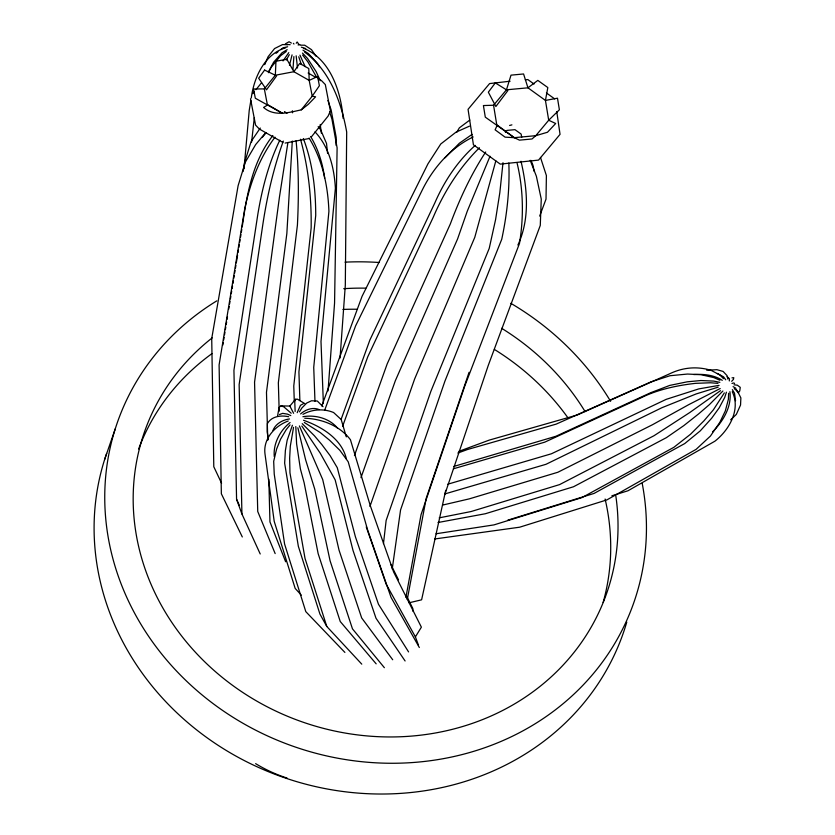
<?xml version="1.0" encoding="UTF-8"?>
<svg xmlns="http://www.w3.org/2000/svg" width="835" height="835" viewBox="0 0 835 835"><rect width="100%" height="100%" fill="white"/><g stroke="black" fill="none" stroke-linecap="round" stroke-linejoin="round"><path stroke-width="1.25" d="M343.143 118.434C341.035 91.975 330.556 59.233 303.804 48.378M336.077 145.342L336.213 137.524L331.13 109.886L327.915 100.471M412.803 611.105L412.866 608.579L406.551 595.929M292.302 141.031L286.843 233.549L266.48 392.293L267.764 440.254M728.642 393.295L728.381 399.318L725.333 410.924L719.843 422.333L710.439 436.058L696.129 449.334L606.92 499.883L519.673 527.198L434.732 538.972M275.331 75.233L275.967 61.279L286.822 59.222L293.899 71.716L309.18 80.4L312.217 96.202L301.237 109.865C288.837 112.516 274.36 116.952 263.578 107.454L267.931 104.793L282.658 113.393L255.322 98.238L253.548 89.001L264.34 88.896L275.331 75.233L293.899 71.716L299.702 63.429L308.783 68.533L309.18 80.4L317.603 76.486L319.377 85.734L312.217 96.202L315.599 96.808L308.198 104.427L301.237 109.865M292.97 69.221L293.889 56.613M340.054 358.027L345.314 285.184L346.682 132.013C341.379 102.246 329.867 70.37 304.483 52.01M328.04 390.916L334.564 303.032L337.11 147.889L331.944 119.154L329.606 111.89M503.004 162.7L499.821 192.708L495.572 219.657L489.216 248.412L430.86 391.375L386.146 520.435L383.463 543.648M729.289 380.948L729.456 378.746L727.128 376.627M251.606 142.127L254.299 117.714M244.029 168.795L249.227 110.408L250.855 100.492M392.22 568.979L400.57 509.924L444.93 381.136L501.731 239.301C507.106 214.261 509.83 188.606 508.839 162.992M222.851 345.053L223.269 342.486M223.686 339.918L224.114 337.35M224.531 334.783L224.949 332.215M225.377 329.648L225.794 327.08M226.212 324.512L226.64 321.934M227.057 319.367L227.475 316.799M228.738 309.096L229.166 306.529M229.583 303.961L230.001 301.393M230.429 298.826L230.846 296.258M231.264 293.68L231.692 291.112M232.109 288.545L232.527 285.977M232.955 283.409L233.372 280.842M233.79 278.274L234.218 275.707M234.635 273.139L235.052 270.571M235.48 268.004L235.898 265.426M236.315 262.858L237.578 255.155M238.006 252.587L238.424 250.02M238.841 247.452L239.269 244.885M239.687 242.317L240.104 239.749M240.532 237.171L240.95 234.604M241.367 232.036L241.795 229.468M242.213 226.901C246.795 195.108 252.358 161.447 272.868 135.583M251.262 98.008C253.882 77.78 264.497 53.899 285.643 47.825M243.048 171.561L244.582 162.585L251.147 141.459L260.28 128.047M277.606 415.84L279.099 407.397L280.946 405.883L289.849 406.06L295.559 399.276L297.364 399.14L304.744 403.587M287.856 142.921L279.474 196.883L254.56 382.159L257.733 511.5L275.164 553.584M405.914 597.38L421.038 514.715L464.865 385.812L519.485 243.455C523.848 216.787 523.441 189.211 517.042 162.898M407.271 599.551L426.184 498.38L469.061 372.337M289.453 65.287L292.062 54.901M445.713 490.343L421.602 599.822L409.056 602.797M293.544 427.363L290.329 446.109L289.641 458.238L289.964 472.84L305.026 558.427L326.777 626.448L361.774 664.149M495.833 160.842L474.781 237.338L414.651 378.933L369.936 506.438M297.197 412.678L300.475 405.309L303.157 403.848M295.559 399.276L294.776 401.885L295.141 411.446M506.459 89.815L511.01 75.14L523.576 73.971L527.95 87.811L545.443 100.419L548.699 120.24L535.799 135.677L532.01 138.975L519.453 140.144L514.297 137.671L485.302 117.15L483.413 105.554L493.558 105.241L506.459 89.815L527.95 87.811L537.823 80.4L547.833 87.55L545.443 100.419L557.488 98.196L559.387 109.782L548.699 120.24L555.682 123.496L547.478 132.254L535.799 135.677L514.297 137.671L505.071 137.149L495.113 129.822L497.274 125.135L514.297 137.671M726.44 392.179L724.707 397.47L719.206 407.824L711.681 418.199L700.231 430.902L684.721 443.573L594.103 493.412L507.753 520.174M445.003 493.923L488.224 365.542L540.276 225.419L541.257 199.085L536.373 176.248L530.204 160.33M283.326 141.042C273.348 168.733 266.782 197.571 262.514 226.671L239.144 384.57L241.92 513.974L260.217 553.97M104.615 459.563L115.272 428.804M360.981 477.651L395.32 380.76L457.58 238.967L467.266 211.203L490.03 156.239M354.437 455.555L387.189 363.883L450.336 223.937C459.678 198.866 471.034 174.411 485.699 151.991M341.223 419.076L369.884 340.012L434.941 202.686C444.335 181.112 457.611 161.092 475.24 145.394M342.601 426.361L367.765 356.795L433.052 217.632C444.116 191.82 459.375 167.543 479.436 147.764M324.617 410.402L355.585 325.911L422.207 190.14C433.208 167.814 450.545 147.889 473.184 136.961M321.788 405.925L362.035 296.383L427.948 163.858L440.755 143.996L455.973 132.18L469.468 126.148M539.66 216.088L546.017 199.137L546.393 175.559L540.485 157.439M517.898 245.041C530.11 218.916 527.396 188.637 521.009 161.27M264.737 64.639L268.087 56.738L274.569 48.555L282.585 44.558L287.501 44.756M292.396 425.286L287.146 440.316L285.382 450.514L284.641 463.185L298.345 546.309L319.92 614.017L326.777 626.448M279.798 140.217C268.599 163.399 262.138 188.606 257.89 213.917L233.936 370.229L236.576 499.267L241.92 513.974M272.941 430.474C275.571 423.794 282.616 419.838 289.505 418.951M283.044 60.924L288.764 52.657M268.39 72.697L271.302 67.155L280.623 55.726L286.321 51.457M268.536 71.779L273.63 62.218L282.021 52.762L287.156 49.682M724.342 392.899L713.372 409.839L703.895 420.892L690.503 434.263L673.845 447.33L581.88 497.629L493.986 524.891L436.068 533.763M286.259 60.016L289.338 54.672M456.703 132.347L459.354 127.859L469.802 120.052M418.46 645.152L415.392 636.875L421.383 627.168L393.619 571.975L370.176 505.332L350.429 439.701C339.803 425.693 321.955 418.836 304.754 418.231M299.452 411.853L301.936 407.918L306.748 403.013L311.518 400.779L317.31 401.019L322.999 406.697M274.997 137.17C259.226 158.253 249.957 183.543 244.676 209.157L219.104 364.895L221.358 493.788L242.307 536.957M296.237 43.222L297.156 41.99L298.857 44.276M738.286 392.878L739.768 390.916L740.269 387.356L737.347 385.185L734.017 384.81M290.027 424.879L286.228 429.639L280.56 439.21L276.615 449.042L273.682 461.348L274.235 474.113L284.578 543.992L305.798 611.637L344.897 652.417M252.754 93.666L254.362 91.673M255.969 89.679L261.585 82.696M311.298 136.982L328.145 116.034L330.389 110.94L325.326 84.575L321.517 80.64L318.177 78.73M262.18 137.504L266.24 132.588M505.405 132.222L506.918 130.406L514.976 129.665L521.144 134.101L521.687 137.368M265.426 132.974L255.656 144.591L245.354 162.136L238.111 185.704L211.725 338.54L213.791 466.744L221.578 483.225M722.891 391.03L709.364 404.651L698.551 413.962L683.823 425.61L666.382 437.655L573.499 486.763L485.375 513.734L438.02 522.512M731.679 381.313L733.443 379.361L733.777 377.66L731.992 377.869M445.013 157.805L459.386 143.223L472.025 134.425M730.688 419.786L736.324 414.421L740.551 405.017L740.864 397.94L737.702 391.531L734.236 388.619M712.579 431.831C722.912 421.55 731.919 406.802 729.894 391.667M290.089 422.51C280.059 430.547 272.993 443.688 274.287 456.703M276.03 53.346L277.982 51.791M280.915 49.453L282.877 47.898L287.668 46.76M300.6 413.941C305.506 409.536 312.864 406.875 319.2 409.588M720.501 390.665L689.689 412.594L653.993 435.734L559.586 484.603L471.107 511.531L439.231 517.846M285.34 43.869L289.046 41.75L291.373 43.076M720.208 388.536L688.593 404.724L652.469 424.733L557.874 472.255L469.343 498.85L442.696 505.06M302.969 414.337C312.311 409.171 323.719 408.419 333.593 412.521L341.202 419.546L346.306 436.872M288.242 420.986C274.872 425.913 262.941 438.897 264.998 453.948L274.204 521.343L295.162 588.404L301.31 595.136M279.412 414.567L282.668 413.356L287.49 414.129L290.789 415.579M458.895 451.338L489.226 440.118L577.246 415.005L669.712 373.777A220.033 109.437 86.9 0 1 711.149 370.354L719.874 374.988L723.538 378.693M457.841 453.05L467.621 449.47L556.183 424.117L650.966 381.887L670.035 375.719L687.518 374.049L701.087 374.717L713.841 377.597L719.916 380.259M453.843 466.431L555.849 436.287L650.674 392.721L669.764 385.405L687.309 381.804L700.93 380.53L713.737 381.084L719.853 382.346M453.436 468.779L544.744 442.164L640.789 397.951A220.033 92.528 15.1 0 1 695.618 383.338L710.554 382.774L717.943 383.359M611.878 495.792L627.983 490.771L714.875 441.214C729.132 430.088 740.979 409.609 732.264 391.719M447.758 484.216L551.413 453.781L666.226 399.339L698.811 388.891L719.092 385.363M731.982 383.442L733.934 382.91L734.591 383.557M718.163 387.169L696.213 393.922L661.904 407.72L545.986 464.302L444.669 493.986M509.59 125.459L511.918 124.864M285.121 143.077L309.242 138.495M302.907 416.717C315.212 414.567 329.46 418.262 337.517 428.146M693.77 374.56C703.477 373.871 713.967 374.905 722.296 380.322M510.101 81.214L489.581 83.584L468.059 109.333L473.424 144.789L500.259 164.119L538.523 160.101L560.045 134.351L556.747 111.566M525.309 79.805L527.845 79.565L534.035 84.032M706.744 370.249L716.889 369.686L723.12 371.439L727.055 375.635L727.849 379.08M298.074 44.933L300.203 44.85M300.788 45.163L304.744 45.226L311.497 49.662L315.87 56.081M287.031 44.453L290.162 44.693M288.67 416.728C281.009 415.047 271.688 416.154 267.398 423.554L267.221 431.883L268.338 439.492M303.502 420.266C321.705 426.622 341.807 438.959 346.389 458.906M301.362 47.178L305.693 48.587M280.946 405.883L283.817 406.843L291.196 413.231M717.275 373.454L723.548 376.836L725.74 379.8M304.326 422.5L320.275 432.582L329.564 440.202L339.866 450.305L348.205 461.776L367.682 530.131L391.062 597.411L419.337 647.522M308.136 73.021L315.943 77.467M282.814 142.388L259.382 129.06L255.583 125.125L250.51 98.76M733.088 386.626L735.792 388.202M302.969 50.152L308.376 53.555L317.55 63.544L319.513 66.831M284.464 111.577L287.021 113.309M546.414 92.946L554.67 98.895M302.218 423.648L314.409 435.766L321.746 444.45L330.096 455.607L337.277 467.704L355.407 536.79L378.464 604.248L408.576 651.905M315.004 131.846C329.167 146.897 334.23 168.138 335.388 188.261L320.995 341.411L323.375 403.608M302.458 53.075L307.52 58.419L316.131 71.643L320.337 80.713M293.377 43.337L293.972 44.025M376.167 663.846L340.242 621.511L318.145 553.615L304.117 482.682L300.412 469.009L296.602 443.802L295.809 426.539M318.156 126.68L320.577 129.634L326.516 143.432L327.602 153.483M384.371 667.697L352.474 628.859L330.075 560.776L314.722 489.059L305.6 459.741L297.855 427.77M302.635 55.079L307.812 61.748L316.611 77.206M392.711 659.754L361.67 617.942L339.031 550.129L322.707 479.582L299.4 425.944M301.8 425.996L320.212 453.134L335.148 479.843L353.007 550.422L376 618.234L405.1 660.976M289.849 406.06L293.607 413.283M310.651 136.575C318.229 149.11 322.79 163.775 324.648 178.252M732.326 389.632L734.518 393.222L735.562 400.748M309.086 138.057C322.54 159.976 327.967 185.923 328.917 211.37L313.73 367.379L314.972 401.249M415.392 636.875L386.135 584.114L366.262 526.895M299.963 55.141L305.161 66.643M391.03 564.857L398.504 579.814M236.576 499.267L239.269 505.185M736.261 389.246L737.681 392.387M531.039 160.445L532.96 165.205L534.223 171.478M285.633 561.746L269.955 521.906L268.807 479.133M303.335 138.547C312.718 162.982 315.682 189.409 315.724 215.43L298.92 371.94L299.88 400.623M298.753 56.759L301.341 64.566M300.506 139.236C308.491 168.065 311.591 198.083 311.152 227.955L293.774 386L294.285 401.541M264.34 88.896L267.377 104.699M493.558 105.241L496.804 125.073M320.233 124.478L321.371 133.224M296.154 55.809L297.511 67.99M292.386 110.784L292.574 112.808M296.081 140.708C298.815 168.743 298.826 196.976 297.417 225.085L278.347 382.785L279.182 411.248M287.083 778.063A132.713 120.282 19.1 0 1 255.625 763.639M626.772 622.117A273.483 247.859 19.1 0 1 289.505 779.41A273.483 247.859 19.1 0 1 106.64 453.457M642.198 483.371A273.483 247.859 19.1 0 1 462.632 754.433A273.483 247.859 19.1 0 1 134.957 613.85A273.483 247.859 19.1 0 1 216.797 300.861M345.043 262.159A273.483 247.859 19.1 0 1 379.142 262.503M510.79 303.293A273.483 247.859 19.1 0 1 610.594 401.332M615.792 495.708A244.78 221.849 19.1 0 1 293.043 718.507A244.78 221.849 19.1 0 1 212.153 337.904M343.728 288.691A244.78 221.849 19.1 0 1 365.751 288.169M501.637 328.291A244.78 221.849 19.1 0 1 585.095 411.603M138.62 448.99A244.78 221.849 19.1 0 1 211.933 353.654M342.893 309.441A244.78 221.849 19.1 0 1 357.15 309.253M494.33 349.395A244.78 221.849 19.1 0 1 567.863 417.709M605.104 499.027A244.78 221.849 19.1 0 1 603.131 602.452M264.591 70.077L258.673 78.229L266.522 89.804L276.636 75.86L264.591 70.077M495.322 82.905L488.339 92.174L495.875 106.515L507.816 90.66L495.322 82.905"/></g></svg>
